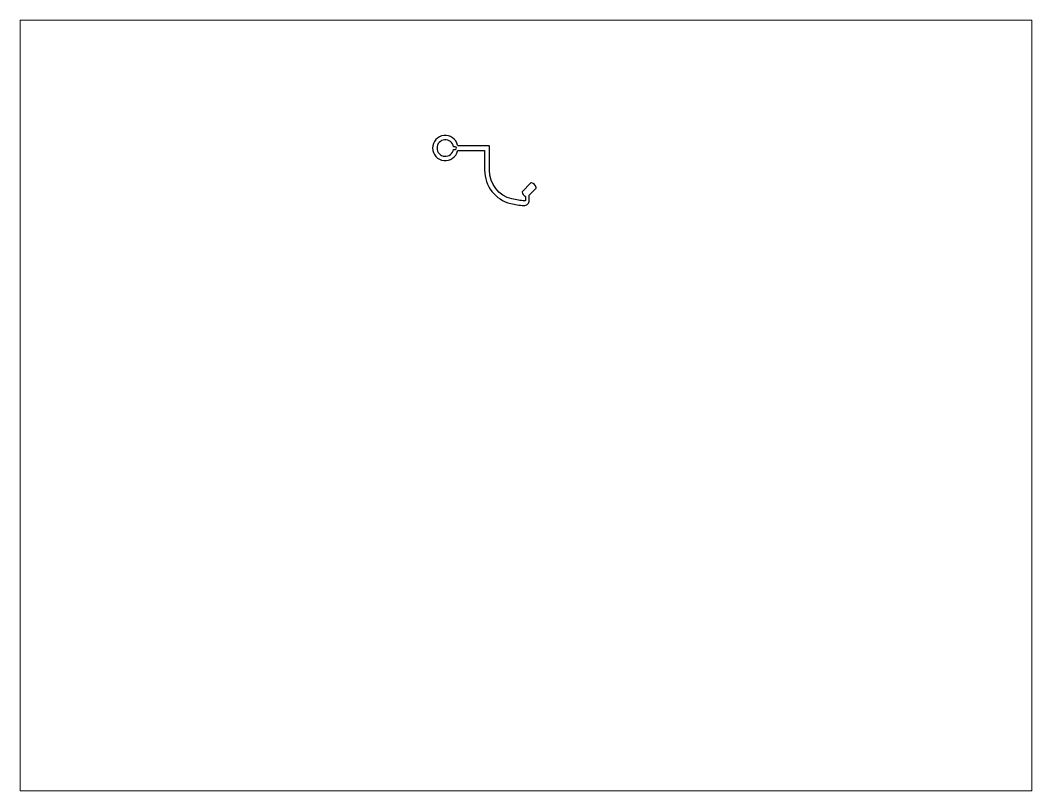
# Paper-space layout 'Layout1' of a CAD drawing. Extents: x 27 to 240, y 20 to 183.
# The model-space entities are those that its viewports show. They can reach past a viewport. Long polylines and large blocks are cut down to what shows.
import ezdxf

# ---------------------------------------------------------------- set-up
doc = ezdxf.new("R2010")
doc.units = 0
doc.header["$LTSCALE"] = 15
doc.layers.get('0').update_dxf_attribs({"linetype": 'CONTINUOUS'})
doc.layers.add('1', color=7, linetype='CONTINUOUS')

msp = doc.modelspace()

# ---------------------------------------------------------------- linework, layer by layer
at = {"color": 0, "linetype": 'CONTINUOUS', "ltscale": 0.05}
msp.add_lwpolyline([(163.54, 228.99), (162.85, 228.99, 12.519973), (162.85, 227.99), (163.54, 227.99, 1)], format="xyb", close=True, dxfattribs=at)
at = {"layer": '1', "color": 0, "linetype": 'CONTINUOUS'}
msp.add_lwpolyline([(190.28, 209.95), (190.28, 208.55, -0.431681), (190.07, 208.35, -0.044207), (185.15, 209.08, -0.346873), (176.54, 220.01), (176.54, 229.2, 0.414214), (176.34, 229.4), (164.62, 229.4, -0.350641), (164.42, 229.56, 8.979545), (164.42, 227.44, -0.350641), (164.62, 227.6), (174.54, 227.6, -0.414214), (174.74, 227.4), (174.74, 220.08, 0.348409), (184.72, 207.33, 0.04157), (189.64, 206.57, 0.434842), (191.78, 208.57), (191.78, 210.55, -0.198912), (191.84, 210.69), (194.38, 213.23, 0.284915), (194.43, 213.44, 0.234436), (192.61, 215.26, 0.284915), (192.4, 215.21), (189.04, 211.85, 0.284915), (188.99, 211.64, 0.172028), (190.19, 210.12, -0.257017)], format="xyb", close=True, dxfattribs=at)

psp = doc.layouts.get("Layout1")

# ---------------------------------------------------------------- viewports
at = {"layer": '0', "color": 0, "linetype": 'BYBLOCK', "ltscale": 0.05}
psp.add_viewport(center=(133.35, 101.6), size=(213.36, 162.56), view_center_point=(190.51, 130.3), view_height=293.8955, dxfattribs=at)

doc.saveas('drawing.dxf')
